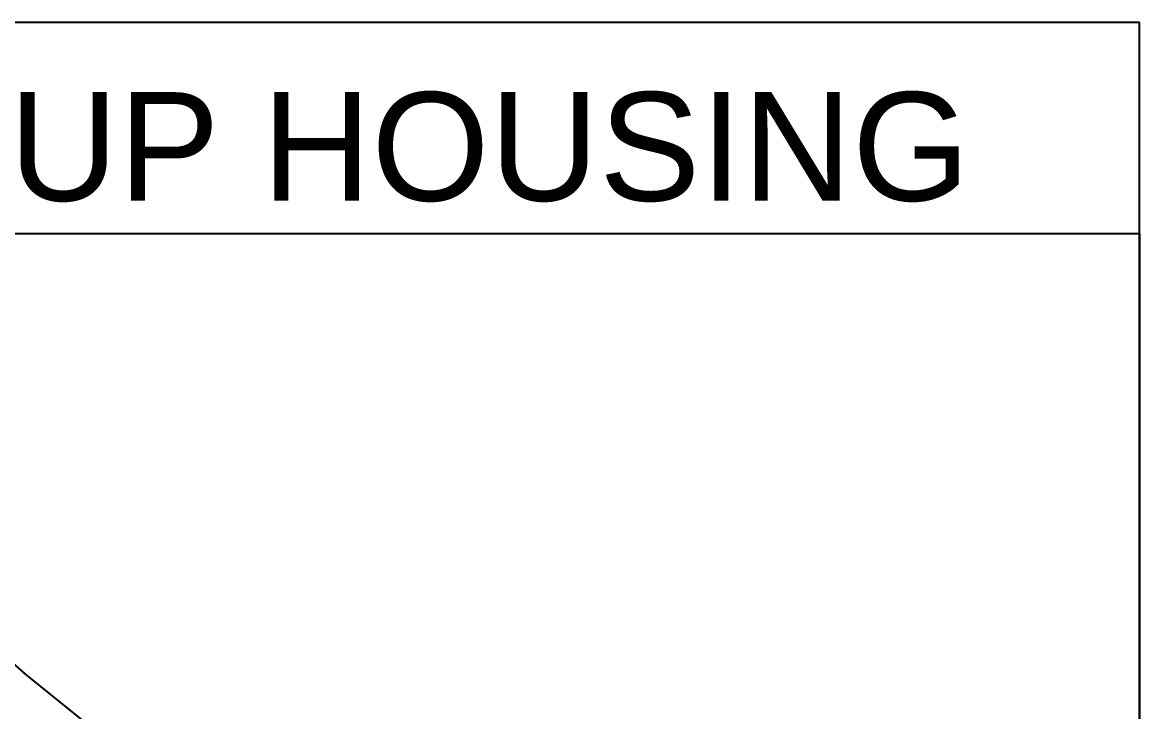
# Model space of a CAD drawing. Header units: millimetres. Extents: x 2061841 to 105821645, y -77612 to 48520811.
# Drawn here: x 105271542 to 105278249, y 48476451 to 48480589 of the extents above; entities that cross this region are included whole.
import ezdxf

# ---------------------------------------------------------------- set-up
doc = ezdxf.new("R2010")
doc.units = ezdxf.units.MM
doc.header["$LTSCALE"] = 10
doc.header["$MEASUREMENT"] = 0
for name, color, linetype in [('BORDER', 5, 'Continuous'), ('S-OPENING', 6, 'Continuous'), ('SHEET-TEXT', 7, 'Continuous')]:
    doc.layers.add(name, color=color, linetype=linetype)
doc.layers.add('TEXT 3', color=1, linetype='Continuous', lineweight=18)
doc.styles.add('RT', font='romant.shx', dxfattribs={"height": 250})

# ---------------------------------------------------------------- blocks, each defined once
blk = doc.blocks.new('TOWER-A TYPICAL FLOOR FRAMING PLAN N')
at = {"layer": 'BORDER'}
blk.add_lwpolyline([(102431148.3, 48519203.5), (102515248.3, 48519203.5), (102515248.3, 48578603.5), (102431148.3, 48578603.5)], close=True, dxfattribs=at)
at = {"layer": 'BORDER', "color": 5}
blk.add_lwpolyline([(102503748.3, 48577336.5), (102515248.3, 48577336.5), (102515248.3, 48568238), (102503748.3, 48568238)], close=True, dxfattribs=at)
at = {"layer": 'SHEET-TEXT', "ltscale": 51}
blk.add_line((102505545.9, 48577336.5), (102508553.4, 48574696.3), dxfattribs=at)
blk.add_lwpolyline([(102511481.8, 48572332.5), (102508549.3, 48574699.9)], dxfattribs=at)
at = {"layer": 'TEXT 3', "color": 1, "insert": (102509447.5, 48578184.5), "char_height": 434.78, "width": 25713.166, "attachment_point": 2, "style": 'RT'}
blk.add_mtext('{\\fArial|b0|i0|c0|p34;\\H1.5x;S.S GROUP HOUSING}', dxfattribs=at)

msp = doc.modelspace()

# ---------------------------------------------------------------- block references
at = {"layer": 'S-OPENING'}
msp.add_blockref('TOWER-A TYPICAL FLOOR FRAMING PLAN N', (2763000.3, -98014.7), dxfattribs=at)

doc.saveas('drawing.dxf')
